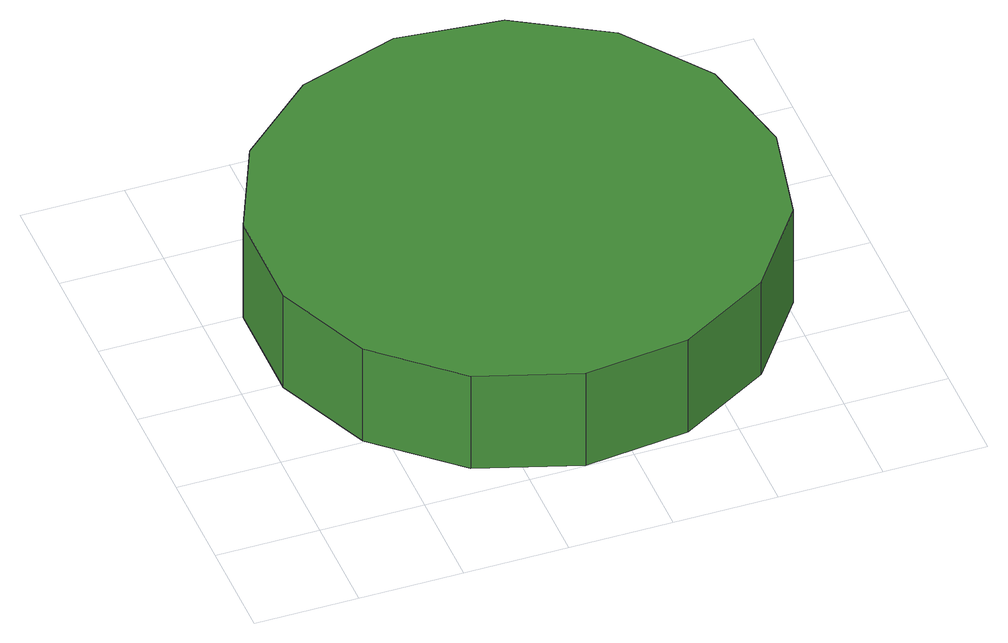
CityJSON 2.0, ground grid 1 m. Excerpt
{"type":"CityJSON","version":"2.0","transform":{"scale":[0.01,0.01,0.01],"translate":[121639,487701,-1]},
"CityObjects":{
"tree1":{"type":"SolitaryVegetationObject","attributes":{"function":"something"},"geometry":[{"type":"MultiSurface","lod":"1","boundaries":[[[0,1,2,3,4,5,6,7,8,9,10,11,12,13,14]],[[15,16,17,18,19,20,21,22,23,24,25,26,27,28,29]],[[0,29,28,1]],[[1,28,27,2]],[[2,27,26,3]],[[3,26,25,4]],[[4,25,24,5]],[[5,24,23,6]],[[6,23,22,7]],[[7,22,21,8]],[[8,21,20,9]],[[9,20,19,10]],[[10,19,18,11]],[[11,18,17,12]],[[12,17,16,13]],[[13,16,15,14]],[[14,15,29,0]]]}]}
},
"vertices":[
[527,247,196],[506,348,196],[445,431,196],[356,483,196],[254,494,196],[156,462,196],[79,393,196],[38,299,196],[38,196,196],[79,102,196],[156,33,196],[254,1,196],[356,12,196],[445,64,196],[506,147,196],[506,147,88],[445,64,88],[356,12,88],[254,1,88],[156,33,88],[79,102,88],[38,196,88],[38,299,88],[79,393,88],[156,462,88],[254,494,88],[356,483,88],[445,431,88],[506,348,88],[527,247,88]
]}
